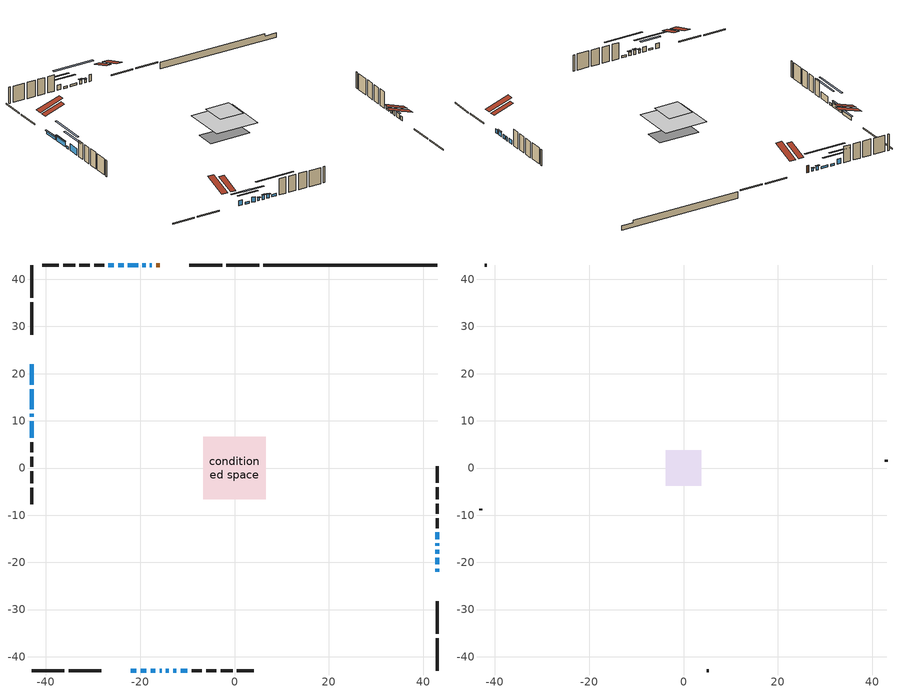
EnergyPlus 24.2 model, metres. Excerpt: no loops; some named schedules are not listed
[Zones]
conditioned space
 floor outside (Floor1 construction): -1.46,-1.46 -1.46,1.46 1.46,1.46 1.46,-1.46 z0.84
 floor adiabatic (AdiabaticFloorConstruction): -6.58,-6.58 -6.58,6.58 6.58,6.58 6.58,-6.58 z3.28
 floor foundation (Slab1 construction): -6.21,-3.01 -6.21,3.01 6.21,3.01 6.21,-3.01 z-1.23
 wall outside (RimJoist1 construction): 5.2,43.01 -1.71,43.01 / -43.01,-43.01 -36.1,-43.01 / -43.01,43.01 -43.01,36.1 / 43.01,-43.01 43.01,-36.1 z0.84:1.14
 wall outside (RimJoist2 construction): -2.64,43.01 -9.56,43.01 / -35.17,-43.01 -28.25,-43.01 / -43.01,35.17 -43.01,28.25 / 43.01,-35.17 43.01,-28.25 z0.84:1.14
 wall outside (AdiabaticWallConstruction 1): -15.88,43.01 -16.59,43.01 z0.84:2.87
 wall outside (AdiabaticWallConstruction): 43.01,-21.93 43.01,-21.31 / 43.01,-18.13 43.01,-17.36 / 43.01,-16.44 43.01,-15.98 / 43.01,-15.05 43.01,-13.65 z0.84:2.06; -21.93,-43.01 -20.81,-43.01 / -25.6,43.01 -26.72,43.01 z0.84:2.36; -19.88,-43.01 -18.71,-43.01 / -23.5,43.01 -24.67,43.01 z0.84:1.43; -17.79,-43.01 -16.8,-43.01 / -43.01,16.73 -43.01,12.47 z0.84:2.34; -17.52,43.01 -17.93,43.01 / -15.87,-43.01 -15.46,-43.01 z0.84:1.76; -43.01,21.93 -43.01,17.66 z0.84:1.75; 43.01,-20.38 43.01,-19.05 z0.84:2.26; -18.85,43.01 -19.52,43.01 / -13,-43.01 -12.33,-43.01 z0.84:1.98; -14.53,-43.01 -13.92,-43.01 z0.84:2.16; -20.44,43.01 -22.58,43.01 / -43.01,11.54 -43.01,10.83 / -11.41,-43.01 -9.98,-43.01 z0.84:1.5; -43.01,9.9 -43.01,6.37 z0.84:2.87
 wall outside (Wall1 construction): -27.65,43.01 -29.74,43.01 / -9.05,-43.01 -6.96,-43.01 / -43.01,5.44 -43.01,3.35 / 43.01,-12.73 43.01,-10.63 z0.84:5.72
 wall outside (Wall2 construction): -30.67,43.01 -32.85,43.01 / -6.03,-43.01 -3.86,-43.01 / -43.01,2.42 -43.01,0.24 / 43.01,-9.7 43.01,-7.53 z0.84:5.72
 wall outside (Wall3 construction): -33.77,43.01 -36.3,43.01 / -2.93,-43.01 -0.4,-43.01 / -43.01,-0.69 -43.01,-3.21 / 43.01,-6.6 43.01,-4.08 z0.84:5.72
 wall outside (Wall4 construction): -37.23,43.01 -40.75,43.01 / 0.52,-43.01 4.05,-43.01 / -43.01,-4.14 -43.01,-7.66 / 43.01,-3.15 43.01,0.37 z0.84:5.72
 wall foundation (FoundationWall1 construction): 6.13,43.01,-1.23 6.13,43.01,0.84 39.32,43.01,0.84 39.32,43.01,0.08 43.01,43.01,0.08 43.01,43.01,-1.23
 window (WindowConstruction 15): 43.01,-21.93 43.01,-21.31 z0.84:2.06
 window (WindowConstruction 4): -21.93,-43.01 -20.81,-43.01 z0.84:2.36
 window (WindowConstruction 5): -19.88,-43.01 -18.72,-43.01 z0.84:1.43
 window (WindowConstruction 6): -17.79,-43.01 -16.8,-43.01 z0.84:2.34
 window (WindowConstruction 7): -17.52,43.01 -17.92,43.01 z0.84:1.75
 window (WindowConstruction 8): -43.01,21.93 -43.01,17.66 z0.84:1.75
 window (WindowConstruction 9): -43.01,16.73 -43.01,12.47 z0.84:2.34
 window (WindowConstruction 10): -15.87,-43.01 -15.46,-43.01 z0.84:1.75
 window (WindowConstruction 11): 43.01,-20.38 43.01,-19.06 z0.84:2.26
 window (WindowConstruction 12): -18.85,43.01 -19.51,43.01 z0.84:1.98
 window (WindowConstruction 13): -14.53,-43.01 -13.92,-43.01 z0.84:2.16
 window (WindowConstruction 14): -12.99,-43.01 -12.33,-43.01 z0.84:1.98
 window (WindowConstruction 18): -20.44,43.01 -22.58,43.01 z0.84:1.5
 window (WindowConstruction 19): -43.01,11.54 -43.01,10.83 z0.84:1.5
 window (WindowConstruction 20): -11.4,-43.01 -9.98,-43.01 z0.84:1.5
 window (WindowConstruction 16): 43.01,-18.13 43.01,-17.36 z0.84:2.06
 window (WindowConstruction 17): 43.01,-16.44 43.01,-15.98 z0.84:2.06
 window (WindowConstruction): 43.01,-15.05 43.01,-13.66 z0.84:2.06
 window (WindowConstruction 1): -23.5,43.01 -24.67,43.01 z0.84:1.43
 window (WindowConstruction 2): -25.6,43.01 -26.72,43.01 z0.84:2.36
 window (WindowConstruction 3): -43.01,9.9 -43.01,6.37 z0.84:2.87
 door (Door): -15.88,43.01 -16.59,43.01 z0.84:2.87
 ceiling adiabatic (AdiabaticFloorConstruction): 6.58,-6.58 6.58,6.58 -6.58,6.58 -6.58,-6.58 z3.28
 roof outside (Roof2 construction): -14.95,43.01,5.72 -14.95,36.86,7.77 -13.33,36.86,7.77 -13.33,43.01,5.72; -22.86,-43.01,5.72 -22.86,-36.86,7.77 -24.48,-36.86,7.77 -24.48,-43.01,5.72; -43.01,22.86,5.72 -36.86,22.86,7.77 -36.86,24.48,7.77 -43.01,24.48,5.72; 43.01,-22.86,5.72 36.86,-22.86,7.77 36.86,-24.48,7.77 43.01,-24.48,5.72
attic - vented
 floor to conditioned space (Floor2 construction Reversed): -3.73,-3.73 -3.73,3.73 3.73,3.73 3.73,-3.73 z5.72
 wall outside (Wall5 construction): -41.68,43.01 -42.08,43.01 / 4.98,-43.01 5.38,-43.01 / -43.01,-8.59 -43.01,-8.99 / 43.01,1.3 43.01,1.71 z0.84:5.72
 roof outside (Roof1 construction): -12.4,43.01,5.72 -12.4,35.75,8.14 -10.49,35.75,8.14 -10.49,43.01,5.72; -25.41,-43.01,5.72 -25.41,-35.75,8.14 -27.32,-35.75,8.14 -27.32,-43.01,5.72; -43.01,25.41,5.72 -35.75,25.41,8.14 -35.75,27.32,8.14 -43.01,27.32,5.72; 43.01,-25.41,5.72 35.75,-25.41,8.14 35.75,-27.32,8.14 43.01,-27.32,5.72
shading: -18.17,-43.01 -24.57,-43.01 -24.57,-43.42 -18.17,-43.42 z5; -16.08,-43.01 -22.52,-43.01 -22.52,-43.42 -16.08,-43.42 z4.06; -14.16,-43.01 -20.43,-43.01 -20.43,-43.42 -14.16,-43.42 z4.98; -18.13,43.01 -17.32,43.01 -17.32,43.42 -18.13,43.42 z1.96; -43.01,17.46 -43.01,22.13 -43.42,22.13 -43.42,17.46 z1.96; -43.01,12.27 -43.01,16.94 -43.42,16.94 -43.42,12.27 z2.54; -15.26,-43.01 -16.07,-43.01 -16.07,-43.42 -15.26,-43.42 z1.96; 43.01,-18.85 43.01,-20.58 43.42,-20.58 43.42,-18.85 z2.46; -19.72,43.01 -18.65,43.01 -18.65,43.42 -19.72,43.42 z2.18; -13.72,-43.01 -14.73,-43.01 -14.73,-43.42 -13.72,-43.42 z2.36; -12.13,-43.01 -13.2,-43.01 -13.2,-43.42 -12.13,-43.42 z2.18; -27.89,43.01 -15.12,43.01 -15.12,43.42 -27.89,43.42 z6.82; -43.01,5.51 -43.01,16.86 -43.42,16.86 -43.42,5.51 z6.82; -4.66,-43.01 -16.72,-43.01 -16.72,-43.42 -4.66,-43.42 z6.82; -27.31,43.01 -20.87,43.01 -20.87,43.42 -27.31,43.42 z4.06; -29.36,43.01 -22.96,43.01 -22.96,43.42 -29.36,43.42 z5; -43.01,3.73 -43.01,12.54 -43.42,12.54 -43.42,3.73 z5.51
[Building]
Building 1: Terrain=Suburbs
[Site:Location]
Toronto City Centre_ON: Latitude {deg}=43.63; Longitude {deg}=-79.39; Time Zone {hr}=-5; Elevation {m}=77; Keep Site Location Information=Yes
[Site:GroundTemperature:Shallow]
5.01852, 3.26908, 3.12898, 3.95918, 7.29196, 10.6092, 13.4851, 15.3069, 15.4617, 13.9799, 11.1774, 7.9619
[Site:WaterMainsTemperature]
Calculation Method=Schedule; Temperature Schedule=mains temperature schedule
[Material] Roughness=Rough; Thermal Absorptance=0.9
Name | Thickness {m} | Conductivity {W/m-K} | Density {kg/m3} | Specific Heat {J/kg-K} | Solar Absorptance | Visible Absorptance
asphalt or fiberglass shingles | 0.00635 | 0.162714 | 1121.4 | 1465.45 | 0.4 | 0.4
ceiling loosefill ins | 0.0846667 | 0.0480833 | 16.02 | 1046.75 | 0.7 | 0.7
ceiling stud and cavity | 0.1397 | 0.126132 | 65.682 | 1177.47 | 0.7 | 0.7
concrete 4.0 in. | 0.1016 | 1.803125 | 2242.8 | 837.4 | 0.7 | 0.7
concrete 8.0 in. | 0.2032 | 1.803125 | 2242.8 | 837.4 | 0.7 | 0.7
door material | 0.04445 | 0.053851 | 512.64 | 1214.23 | 0.7 | 0.7
floor covering | 0.0127 | 0.0433444 | 54.468 | 1339.84 | 0.6 | 0.6
floor rigid ins; roof rigid ins | 0.103632 | 0.029427 | 32.04 | 1214.23 | 0.7 | 0.7
floor rigid ins 1; wall rigid ins 1 | 0.512978 | 0.029427 | 32.04 | 1214.23 | 0.7 | 0.7
floor stud and cavity | 0.1397 | 0.133073 | 92.3553 | 1139.71 | 0.7 | 0.7
floor stud and cavity 1 | 0.1397 | 1.75129 | 37.0049 | 1207.88 | 0.7 | 0.7
furniture material conditioned space 1 | 0.1524 | 0.115458 | 640.8 | 1214.23 | 0.6 | 0.6
gypsum board | 0.0127 | 0.160291 | 801 | 837.4 | 0.6 | 0.6
osb sheathing 0.5 in. | 0.0127 | 0.115458 | 512.64 | 1214.23 | 0.7 | 0.7
osb sheathing 0.75 in. | 0.01905 | 0.115458 | 512.64 | 1214.23 | 0.7 | 0.7
osb sheathing 2.0 in. | 0.0508 | 0.115458 | 512.64 | 1214.23 | 0.7 | 0.7
rim joist rigid ins; wall rigid ins | 0.051816 | 0.029427 | 32.04 | 1214.23 | 0.7 | 0.7
rim joist stud and cavity | 0.0508 | 0.177588 | 50.32683 | 1063.81 | 0.6 | 0.6
rim joist stud and cavity 1 | 0.0508 | 0.0348186 | 125.044 | 1163.47 | 0.6 | 0.6
roof stud and cavity | 0.2032 | 0.0732799 | 78.34581 | 1123.46 | 0.7 | 0.7
wall stud and cavity | 0.1397 | 0.131574 | 139.0536 | 1170.24 | 0.7 | 0.7
wall stud and cavity 1 | 0.1397 | 0.084134 | 139.0536 | 1170.24 | 0.7 | 0.7
wall stud and cavity 2 | 0.1397 | 0.0784751 | 139.0536 | 1170.24 | 0.7 | 0.7
wall stud and cavity 3 | 0.1397 | 0.0839559 | 139.0536 | 1170.24 | 0.7 | 0.7
wall stud and cavity 4 | 0.0889 | 6.1454 | 50.32683 | 1063.81 | 0.6 | 0.6
wall stud and cavity 5 | 0.0889 | 0.380278 | 52.3479 | 1209.89 | 0.7 | 0.7
wall stud and cavity 6 | 0.0889 | 0.391764 | 83.0341 | 1211.67 | 0.7 | 0.7
wood siding | 0.0254 | 0.102417 | 544.68 | 1172.36 | 0.4 | 0.4
wood siding 1 | 0.00254 | 0.102417 | 544.68 | 1172.36 | 0.4 | 0.4
wood siding 2; wood siding 3; wood siding 4 | 0.0254 | 0.102417 | 544.68 | 1172.36 | 0.7 | 0.7
[WindowMaterial:SimpleGlazingSystem]
Name | U-Factor {W/m2-K} | Solar Heat Gain Coefficient
WindowMaterial | 2.02648 | 0.54
WindowMaterial 1 | 2.69251 | 0.44
WindowMaterial 10 | 2.046919 | 0.5
WindowMaterial 11 | 1.97254 | 0.57
WindowMaterial 12 | 2.01626 | 0.53
WindowMaterial 13 | 2.691372 | 0.43
WindowMaterial 2 | 1.96516 | 0.6
WindowMaterial 3 | 1.99411 | 0.56
WindowMaterial 4 | 2.217259 | 0.41
WindowMaterial 5 | 2.01455 | 0.55
WindowMaterial 6 | 1.92257 | 0.61
WindowMaterial 7 | 2.10767 | 0.49
WindowMaterial 8 | 2.13663 | 0.47
WindowMaterial 9 | 2.13095 | 0.47
[Construction]
AdiabaticFloorConstruction: floor stud and cavity 1, floor rigid ins 1, osb sheathing 0.75 in., floor covering
AdiabaticWallConstruction: wood siding 3, wall rigid ins 1, wall stud and cavity 5, gypsum board
AdiabaticWallConstruction 1: wood siding 4, wall rigid ins 1, wall stud and cavity 5, gypsum board
Door: door material
Floor1 construction: floor stud and cavity, floor rigid ins, osb sheathing 0.75 in., floor covering
Floor2 construction Reversed: gypsum board, ceiling stud and cavity, ceiling loosefill ins
FoundationWall1 construction: concrete 8.0 in.
furniture construction conditioned space 1: furniture material conditioned space 1
PartitionWallConstruction: gypsum board, wall stud and cavity 6, gypsum board
RimJoist1 construction: wood siding 2, rim joist stud and cavity
RimJoist2 construction: wood siding 2, rim joist rigid ins, osb sheathing 2.0 in., rim joist stud and cavity 1
Roof1 construction: asphalt or fiberglass shingles
Roof2 construction: asphalt or fiberglass shingles, roof rigid ins, osb sheathing 0.75 in., roof stud and cavity, gypsum board
Slab1 construction: concrete 4.0 in.
Wall1 construction: wood siding, wall rigid ins, osb sheathing 0.5 in., wall stud and cavity, gypsum board
Wall2 construction: wood siding, osb sheathing 0.5 in., wall stud and cavity 1, gypsum board
Wall3 construction: wood siding, osb sheathing 0.5 in., wall stud and cavity 2, gypsum board
Wall4 construction: wood siding, osb sheathing 0.5 in., wall stud and cavity 3, gypsum board
Wall5 construction: wood siding 1, wall stud and cavity 4
WindowConstruction; WindowConstruction 2; WindowConstruction 4: WindowMaterial
WindowConstruction 1; WindowConstruction 5: WindowMaterial 1
WindowConstruction 10; WindowConstruction 7: WindowMaterial 4
WindowConstruction 11: WindowMaterial 7
WindowConstruction 12; WindowConstruction 14: WindowMaterial 8
WindowConstruction 13: WindowMaterial 9
WindowConstruction 15: WindowMaterial 10
WindowConstruction 16: WindowMaterial 11
WindowConstruction 17: WindowMaterial 12
WindowConstruction 18; WindowConstruction 19; WindowConstruction 20: WindowMaterial 13
WindowConstruction 3: WindowMaterial 2
WindowConstruction 6: WindowMaterial 3
WindowConstruction 8: WindowMaterial 5
WindowConstruction 9: WindowMaterial 6
[Zone] Multiplier=1; Part of Total Floor Area=Yes
Name | Volume {m3}
attic - vented | 21.8269
conditioned space | 525.5
[Space]
Name | Zone | Volume {m3}
attic - vented 1 | attic - vented | 21.8269
conditioned space 1 | conditioned space | 525.5
[ZoneInfiltration:EffectiveLeakageArea]
infil attic - vented 1: Zone or Space=attic - vented 1; Schedule=Always On Discrete; Effective Air Leakage Area {cm2}=2339.37; Stack Coefficient=0.000507409; Wind Coefficient=1.52195e-05
[ZoneMixing]
whole house fan mix: Zone or Space=attic - vented; Schedule=Always On Continuous; Design Flow Rate Calculation Method=Flow/Zone; Design Flow Rate {m3/s}=0; Source Zone or Space=conditioned space
[SurfaceProperty:ExposedFoundationPerimeter]
Slab1: Exposed Perimeter Calculation Method=TotalExposedPerimeter; Total Exposed Perimeter {m}=36.882
[InternalMass] Zone or ZoneList=conditioned space; Space or SpaceList=conditioned space 1
Name | Construction | Surface Area {m2}
furniture mass conditioned space 1 | furniture construction conditioned space 1 | 102.576
partition wall mass | PartitionWallConstruction | 256.44
[Lights]
interior lighting: Zone or ZoneList or Space or SpaceList=conditioned space 1; Schedule=interior lighting schedule; Design Level Calculation Method=LightingLevel; Lighting Level {W}=343.2; Return Air Fraction=0; Fraction Radiant=0.6; Fraction Visible=0.2; Fraction Replaceable=1
[People]
occupants: Zone or ZoneList or Space or SpaceList=conditioned space 1; Number of People Schedule=occupants schedule; Number of People Calculation Method=People; Number of People=3; Fraction Radiant=0.314171; Sensible Heat Fraction=0.56303; Activity Level Schedule=occupants activity schedule; Carbon Dioxide Generation Rate {m3/s-W}=0; Enable ASHRAE 55 Comfort Warnings=No; Mean Radiant Temperature Calculation Type=EnclosureAveraged
[ElectricEquipment] Zone or ZoneList or Space or SpaceList=conditioned space 1; Design Level Calculation Method=EquipmentLevel
Name | Schedule | Design Level {W} | Fraction Latent | Fraction Radiant | Fraction Lost
clothes dryer | clothes dryer schedule | 140.772 | 0.015 | 0.081 | 0.85
clothes washer | clothes washer schedule | 32.1985 | 0.03 | 0.162 | 0.7
cooking range | cooking range schedule | 215.147 | 0.08 | 0.432 | 0.2
dishwasher | dishwasher schedule | 66.8632 | 0.3 | 0.18 | 0.4
fridge | fridge schedule | 72.9452 | 0 | 0.6 | 0
mech vent bath fan 0 | mech vent bath fan 0 schedule | 50.2 | 0 | 0 | 1
mech vent house fan | mech vent house fan schedule | 0 | 0 | 0 | 1
mech vent house fan cfis | mech vent house fan cfis schedule | 0 | 0 | 0 | 0
mech vent range fan 0 | mech vent range fan 0 schedule | 57 | 0 | 0 | 1
misc plug loads | misc plug loads schedule | 494.7 | 0.045 | 0.513 | 0.1
whole house fan | Always On Discrete | 0 | 0 | 0 | 1
[OtherEquipment] Zone or ZoneList or Space or SpaceList=conditioned space 1; Design Level Calculation Method=EquipmentLevel
Name | Fuel Type | Schedule | Design Level {W} | Fraction Latent | Fraction Radiant | Fraction Lost
clothes dryer 1 | Electricity | clothes dryer schedule | 0 | 0.015 | 0.081 | 0.85
cooking range 1 | Electricity | cooking range schedule | 0 | 0.08 | 0.432 | 0.2
general water use latent | None | general water use schedule | 62.594 | 1 | 0 | 0
general water use sensible | None | general water use schedule | -61.6891 | 0 | 0.6 | 0
mech vent house fan latent load | None | Always On Discrete | 0 | 1 | 0 | 0
mech vent house fan sensible load | None | Always On Discrete | 0 | 0 | 0 | 0
water heater energy adjustment1 | NaturalGas | Always On Discrete | 0.01 | 0 | 0 | 1
[ZoneInfiltration:DesignFlowRate] Zone or ZoneList or Space or SpaceList=conditioned space 1; Schedule=Always On Discrete; Design Flow Rate Calculation Method=Flow/Zone; Design Flow Rate {m3/s}=0
infil flow; natural vent flow; whole house fan flow
[Foundation:Kiva]
Foundation Kiva 1: Initial Indoor Air Temperature {C}=18; Wall Height Above Grade {m}=0.839998; Wall Depth Below Slab {m}=0.2032
[Foundation:Kiva:Settings]
Soil Conductivity {W/m-K}=0.849921; Soil Density {kg/m3}=1842.3; Soil Specific Heat {J/kg-K}=418.7; Ground Solar Absorptivity=0.9; Ground Thermal Absorptivity=0.9; Ground Surface Roughness {m}=0.03; Far-Field Width {m}=40; Deep-Ground Boundary Condition=ZeroFlux; Deep-Ground Depth {m}=40; Minimum Cell Dimension {m}=0.2; Maximum Cell Growth Coefficient=3; Simulation Timestep=Timestep
[Exterior:Lights]
exterior lighting: Schedule=exterior lighting schedule; Design Level {W}=75.6
[Schedule:Constant]
Name | Hourly Value
Always On Continuous; mech vent house fan schedule; mech vent house fan cfis schedule; Always On Discrete | 1
occupants activity schedule | 117.228
fridge schedule | 0
[Schedule:Week:Daily]
interior lighting schedule Week Rule - Jan1-Jan27: interior lighting schedule day, interior lighting schedule day, interior lighting schedule day, interior lighting schedule day, interior lighting schedule day, interior lighting schedule day, interior lighting schedule day, interior lighting schedule default day, interior lighting schedule default day, interior lighting schedule default day, interior lighting schedule default day, interior lighting schedule default day
interior lighting schedule Week Rule - Jan28-Feb3: interior lighting schedule day, interior lighting schedule day, interior lighting schedule day, interior lighting schedule day, interior lighting schedule day 1, interior lighting schedule day 1, interior lighting schedule day 1, interior lighting schedule default day, interior lighting schedule default day, interior lighting schedule default day, interior lighting schedule default day, interior lighting schedule default day
interior lighting schedule Week Rule - Feb4-Feb24: interior lighting schedule day 1, interior lighting schedule day 1, interior lighting schedule day 1, interior lighting schedule day 1, interior lighting schedule day 1, interior lighting schedule day 1, interior lighting schedule day 1, interior lighting schedule default day, interior lighting schedule default day, interior lighting schedule default day, interior lighting schedule default day, interior lighting schedule default day
interior lighting schedule Week Rule - Feb25-Mar3: interior lighting schedule day 1, interior lighting schedule day 1, interior lighting schedule day 1, interior lighting schedule day 1, interior lighting schedule day 2, interior lighting schedule day 2, interior lighting schedule day 2, interior lighting schedule default day, interior lighting schedule default day, interior lighting schedule default day, interior lighting schedule default day, interior lighting schedule default day
interior lighting schedule Week Rule - Mar4-Mar31: interior lighting schedule day 2, interior lighting schedule day 2, interior lighting schedule day 2, interior lighting schedule day 2, interior lighting schedule day 2, interior lighting schedule day 2, interior lighting schedule day 2, interior lighting schedule default day, interior lighting schedule default day, interior lighting schedule default day, interior lighting schedule default day, interior lighting schedule default day
interior lighting schedule Week Rule - Apr1-Apr28: interior lighting schedule day 3, interior lighting schedule day 3, interior lighting schedule day 3, interior lighting schedule day 3, interior lighting schedule day 3, interior lighting schedule day 3, interior lighting schedule day 3, interior lighting schedule default day, interior lighting schedule default day, interior lighting schedule default day, interior lighting schedule default day, interior lighting schedule default day
interior lighting schedule Week Rule - Apr29-May5: interior lighting schedule day 3, interior lighting schedule day 3, interior lighting schedule day 4, interior lighting schedule day 4, interior lighting schedule day 4, interior lighting schedule day 4, interior lighting schedule day 4, interior lighting schedule default day, interior lighting schedule default day, interior lighting schedule default day, interior lighting schedule default day, interior lighting schedule default day
interior lighting schedule Week Rule - May6-May26: interior lighting schedule day 4, interior lighting schedule day 4, interior lighting schedule day 4, interior lighting schedule day 4, interior lighting schedule day 4, interior lighting schedule day 4, interior lighting schedule day 4, interior lighting schedule default day, interior lighting schedule default day, interior lighting schedule default day, interior lighting schedule default day, interior lighting schedule default day
interior lighting schedule Week Rule - May27-Jun2: interior lighting schedule day 4, interior lighting schedule day 4, interior lighting schedule day 4, interior lighting schedule day 4, interior lighting schedule day 4, interior lighting schedule day 5, interior lighting schedule day 5, interior lighting schedule default day, interior lighting schedule default day, interior lighting schedule default day, interior lighting schedule default day, interior lighting schedule default day
interior lighting schedule Week Rule - Jun3-Jun30: interior lighting schedule day 5, interior lighting schedule day 5, interior lighting schedule day 5, interior lighting schedule day 5, interior lighting schedule day 5, interior lighting schedule day 5, interior lighting schedule day 5, interior lighting schedule default day, interior lighting schedule default day, interior lighting schedule default day, interior lighting schedule default day, interior lighting schedule default day
interior lighting schedule Week Rule - Jul1-Jul28: interior lighting schedule day 6, interior lighting schedule day 6, interior lighting schedule day 6, interior lighting schedule day 6, interior lighting schedule day 6, interior lighting schedule day 6, interior lighting schedule day 6, interior lighting schedule default day, interior lighting schedule default day, interior lighting schedule default day, interior lighting schedule default day, interior lighting schedule default day
interior lighting schedule Week Rule - Jul29-Aug4: interior lighting schedule day 6, interior lighting schedule day 6, interior lighting schedule day 6, interior lighting schedule day 7, interior lighting schedule day 7, interior lighting schedule day 7, interior lighting schedule day 7, interior lighting schedule default day, interior lighting schedule default day, interior lighting schedule default day, interior lighting schedule default day, interior lighting schedule default day
interior lighting schedule Week Rule - Aug5-Aug25: interior lighting schedule day 7, interior lighting schedule day 7, interior lighting schedule day 7, interior lighting schedule day 7, interior lighting schedule day 7, interior lighting schedule day 7, interior lighting schedule day 7, interior lighting schedule default day, interior lighting schedule default day, interior lighting schedule default day, interior lighting schedule default day, interior lighting schedule default day
interior lighting schedule Week Rule - Aug26-Sep1: interior lighting schedule day 7, interior lighting schedule day 7, interior lighting schedule day 7, interior lighting schedule day 7, interior lighting schedule day 7, interior lighting schedule day 7, interior lighting schedule day 8, interior lighting schedule default day, interior lighting schedule default day, interior lighting schedule default day, interior lighting schedule default day, interior lighting schedule default day
interior lighting schedule Week Rule - Sep2-Sep29: interior lighting schedule day 8, interior lighting schedule day 8, interior lighting schedule day 8, interior lighting schedule day 8, interior lighting schedule day 8, interior lighting schedule day 8, interior lighting schedule day 8, interior lighting schedule default day, interior lighting schedule default day, interior lighting schedule default day, interior lighting schedule default day, interior lighting schedule default day
interior lighting schedule Week Rule - Sep30-Oct6: interior lighting schedule day 8, interior lighting schedule day 9, interior lighting schedule day 9, interior lighting schedule day 9, interior lighting schedule day 9, interior lighting schedule day 9, interior lighting schedule day 9, interior lighting schedule default day, interior lighting schedule default day, interior lighting schedule default day, interior lighting schedule default day, interior lighting schedule default day
interior lighting schedule Week Rule - Oct7-Oct27: interior lighting schedule day 9, interior lighting schedule day 9, interior lighting schedule day 9, interior lighting schedule day 9, interior lighting schedule day 9, interior lighting schedule day 9, interior lighting schedule day 9, interior lighting schedule default day, interior lighting schedule default day, interior lighting schedule default day, interior lighting schedule default day, interior lighting schedule default day
interior lighting schedule Week Rule - Oct28-Nov3: interior lighting schedule day 9, interior lighting schedule day 9, interior lighting schedule day 9, interior lighting schedule day 9, interior lighting schedule day 10, interior lighting schedule day 10, interior lighting schedule day 10, interior lighting schedule default day, interior lighting schedule default day, interior lighting schedule default day, interior lighting schedule default day, interior lighting schedule default day
interior lighting schedule Week Rule - Nov4-Nov24: interior lighting schedule day 10, interior lighting schedule day 10, interior lighting schedule day 10, interior lighting schedule day 10, interior lighting schedule day 10, interior lighting schedule day 10, interior lighting schedule day 10, interior lighting schedule default day, interior lighting schedule default day, interior lighting schedule default day, interior lighting schedule default day, interior lighting schedule default day
interior lighting schedule Week Rule - Nov25-Dec1: interior lighting schedule day 10, interior lighting schedule day 10, interior lighting schedule day 10, interior lighting schedule day 10, interior lighting schedule day 10, interior lighting schedule day 10, interior lighting schedule day 11, interior lighting schedule default day, interior lighting schedule default day, interior lighting schedule default day, interior lighting schedule default day, interior lighting schedule default day
interior lighting schedule Week Rule - Dec2-Dec31: interior lighting schedule day 11, interior lighting schedule day 11, interior lighting schedule day 11, interior lighting schedule day 11, interior lighting schedule day 11, interior lighting schedule day 11, interior lighting schedule day 11, interior lighting schedule default day, interior lighting schedule default day, interior lighting schedule default day, interior lighting schedule default day, interior lighting schedule default day
occupants schedule Week Rule - Jan1-Dec31: occupants schedule day, occupants schedule day, occupants schedule day, occupants schedule day, occupants schedule day, occupants schedule day, occupants schedule day, occupants schedule default day, occupants schedule default day, occupants schedule default day, occupants schedule default day, occupants schedule default day
clothes dryer schedule Week Rule - Jan1-Dec31: clothes dryer schedule day, clothes dryer schedule day, clothes dryer schedule day, clothes dryer schedule day, clothes dryer schedule day, clothes dryer schedule day, clothes dryer schedule day, clothes dryer schedule default day, clothes dryer schedule default day, clothes dryer schedule default day, clothes dryer schedule default day, clothes dryer schedule default day
clothes washer schedule Week Rule - Jan1-Dec31: clothes washer schedule day, clothes washer schedule day, clothes washer schedule day, clothes washer schedule day, clothes washer schedule day, clothes washer schedule day, clothes washer schedule day, clothes washer schedule default day, clothes washer schedule default day, clothes washer schedule default day, clothes washer schedule default day, clothes washer schedule default day
cooking range schedule Week Rule - Jan1-Dec31: cooking range schedule day, cooking range schedule day, cooking range schedule day, cooking range schedule day, cooking range schedule day, cooking range schedule day, cooking range schedule day, cooking range schedule default day, cooking range schedule default day, cooking range schedule default day, cooking range schedule default day, cooking range schedule default day
dishwasher schedule Week Rule - Jan1-Dec31: dishwasher schedule day, dishwasher schedule day, dishwasher schedule day, dishwasher schedule day, dishwasher schedule day, dishwasher schedule day, dishwasher schedule day, dishwasher schedule default day, dishwasher schedule default day, dishwasher schedule default day, dishwasher schedule default day, dishwasher schedule default day
mech vent bath fan 0 schedule Week Rule - Jan1-Dec31: mech vent bath fan 0 schedule day, mech vent bath fan 0 schedule day, mech vent bath fan 0 schedule day, mech vent bath fan 0 schedule day, mech vent bath fan 0 schedule day, mech vent bath fan 0 schedule day, mech vent bath fan 0 schedule day, mech vent bath fan 0 schedule default day, mech vent bath fan 0 schedule default day, mech vent bath fan 0 schedule default day, mech vent bath fan 0 schedule default day, mech vent bath fan 0 schedule default day
mech vent range fan 0 schedule Week Rule - Jan1-Dec31: mech vent range fan 0 schedule day, mech vent range fan 0 schedule day, mech vent range fan 0 schedule day, mech vent range fan 0 schedule day, mech vent range fan 0 schedule day, mech vent range fan 0 schedule day, mech vent range fan 0 schedule day, mech vent range fan 0 schedule default day, mech vent range fan 0 schedule default day, mech vent range fan 0 schedule default day, mech vent range fan 0 schedule default day, mech vent range fan 0 schedule default day
misc plug loads schedule Week Rule - Jan1-Dec31: misc plug loads schedule day, misc plug loads schedule day, misc plug loads schedule day, misc plug loads schedule day, misc plug loads schedule day, misc plug loads schedule day, misc plug loads schedule day, misc plug loads schedule default day, misc plug loads schedule default day, misc plug loads schedule default day, misc plug loads schedule default day, misc plug loads schedule default day
general water use schedule Week Rule - Jan1-Dec31: general water use schedule day, general water use schedule day, general water use schedule day, general water use schedule day, general water use schedule day, general water use schedule day, general water use schedule day, general water use schedule default day, general water use schedule default day, general water use schedule default day, general water use schedule default day, general water use schedule default day
exterior lighting schedule Week Rule - Jan1-Jan27: exterior lighting schedule day, exterior lighting schedule day, exterior lighting schedule day, exterior lighting schedule day, exterior lighting schedule day, exterior lighting schedule day, exterior lighting schedule day, exterior lighting schedule default day, exterior lighting schedule default day, exterior lighting schedule default day, exterior lighting schedule default day, exterior lighting schedule default day
exterior lighting schedule Week Rule - Jan28-Feb3: exterior lighting schedule day, exterior lighting schedule day, exterior lighting schedule day, exterior lighting schedule day, exterior lighting schedule day 1, exterior lighting schedule day 1, exterior lighting schedule day 1, exterior lighting schedule default day, exterior lighting schedule default day, exterior lighting schedule default day, exterior lighting schedule default day, exterior lighting schedule default day
exterior lighting schedule Week Rule - Feb4-Feb24: exterior lighting schedule day 1, exterior lighting schedule day 1, exterior lighting schedule day 1, exterior lighting schedule day 1, exterior lighting schedule day 1, exterior lighting schedule day 1, exterior lighting schedule day 1, exterior lighting schedule default day, exterior lighting schedule default day, exterior lighting schedule default day, exterior lighting schedule default day, exterior lighting schedule default day
exterior lighting schedule Week Rule - Feb25-Mar3: exterior lighting schedule day 1, exterior lighting schedule day 1, exterior lighting schedule day 1, exterior lighting schedule day 1, exterior lighting schedule day 2, exterior lighting schedule day 2, exterior lighting schedule day 2, exterior lighting schedule default day, exterior lighting schedule default day, exterior lighting schedule default day, exterior lighting schedule default day, exterior lighting schedule default day
exterior lighting schedule Week Rule - Mar4-Mar31: exterior lighting schedule day 2, exterior lighting schedule day 2, exterior lighting schedule day 2, exterior lighting schedule day 2, exterior lighting schedule day 2, exterior lighting schedule day 2, exterior lighting schedule day 2, exterior lighting schedule default day, exterior lighting schedule default day, exterior lighting schedule default day, exterior lighting schedule default day, exterior lighting schedule default day
exterior lighting schedule Week Rule - Apr1-Apr28: exterior lighting schedule day 3, exterior lighting schedule day 3, exterior lighting schedule day 3, exterior lighting schedule day 3, exterior lighting schedule day 3, exterior lighting schedule day 3, exterior lighting schedule day 3, exterior lighting schedule default day, exterior lighting schedule default day, exterior lighting schedule default day, exterior lighting schedule default day, exterior lighting schedule default day
[Schedule:Year]
interior lighting schedule: interior lighting schedule Week Rule - Jan1-Jan27, 1, 1, 1, 27, interior lighting schedule Week Rule - Jan28-Feb3, 1, 28, 2, 3, interior lighting schedule Week Rule - Feb4-Feb24, 2, 4, 2, 24, interior lighting schedule Week Rule - Feb25-Mar3, 2, 25, 3, 3, interior lighting schedule Week Rule - Mar4-Mar31, 3, 4, 3, 31, interior lighting schedule Week Rule - Apr1-Apr28, 4, 1, 4, 28, interior lighting schedule Week Rule - Apr29-May5, 4, 29, 5, 5, interior lighting schedule Week Rule - May6-May26, 5, 6, 5, 26, interior lighting schedule Week Rule - May27-Jun2, 5, 27, 6, 2, interior lighting schedule Week Rule - Jun3-Jun30, 6, 3, 6, 30, interior lighting schedule Week Rule - Jul1-Jul28, 7, 1, 7, 28, interior lighting schedule Week Rule - Jul29-Aug4, 7, 29, 8, 4, interior lighting schedule Week Rule - Aug5-Aug25, 8, 5, 8, 25, interior lighting schedule Week Rule - Aug26-Sep1, 8, 26, 9, 1, interior lighting schedule Week Rule - Sep2-Sep29, 9, 2, 9, 29, interior lighting schedule Week Rule - Sep30-Oct6, 9, 30, 10, 6, interior lighting schedule Week Rule - Oct7-Oct27, 10, 7, 10, 27, interior lighting schedule Week Rule - Oct28-Nov3, 10, 28, 11, 3, interior lighting schedule Week Rule - Nov4-Nov24, 11, 4, 11, 24, interior lighting schedule Week Rule - Nov25-Dec1, 11, 25, 12, 1, interior lighting schedule Week Rule - Dec2-Dec31, 12, 2, 12, 31
occupants schedule: occupants schedule Week Rule - Jan1-Dec31, 1, 1, 12, 31
clothes dryer schedule: clothes dryer schedule Week Rule - Jan1-Dec31, 1, 1, 12, 31
clothes washer schedule: clothes washer schedule Week Rule - Jan1-Dec31, 1, 1, 12, 31
cooking range schedule: cooking range schedule Week Rule - Jan1-Dec31, 1, 1, 12, 31
dishwasher schedule: dishwasher schedule Week Rule - Jan1-Dec31, 1, 1, 12, 31
mech vent bath fan 0 schedule: mech vent bath fan 0 schedule Week Rule - Jan1-Dec31, 1, 1, 12, 31
mech vent range fan 0 schedule: mech vent range fan 0 schedule Week Rule - Jan1-Dec31, 1, 1, 12, 31
misc plug loads schedule: misc plug loads schedule Week Rule - Jan1-Dec31, 1, 1, 12, 31
general water use schedule: general water use schedule Week Rule - Jan1-Dec31, 1, 1, 12, 31
exterior lighting schedule: exterior lighting schedule Week Rule - Jan1-Jan27, 1, 1, 1, 27, exterior lighting schedule Week Rule - Jan28-Feb3, 1, 28, 2, 3, exterior lighting schedule Week Rule - Feb4-Feb24, 2, 4, 2, 24, exterior lighting schedule Week Rule - Feb25-Mar3, 2, 25, 3, 3, exterior lighting schedule Week Rule - Mar4-Mar31, 3, 4, 3, 31, exterior lighting schedule Week Rule - Apr1-Apr28, 4, 1, 4, 28, exterior lighting schedule Week Rule - Apr29-May5, 4, 29, 5, 5, exterior lighting schedule Week Rule - May6-May26, 5, 6, 5, 26, exterior lighting schedule Week Rule - May27-Jun2, 5, 27, 6, 2, exterior lighting schedule Week Rule - Jun3-Jun30, 6, 3, 6, 30, exterior lighting schedule Week Rule - Jul1-Jul28, 7, 1, 7, 28, exterior lighting schedule Week Rule - Jul29-Aug4, 7, 29, 8, 4, exterior lighting schedule Week Rule - Aug5-Aug25, 8, 5, 8, 25, exterior lighting schedule Week Rule - Aug26-Sep1, 8, 26, 9, 1, exterior lighting schedule Week Rule - Sep2-Sep29, 9, 2, 9, 29, exterior lighting schedule Week Rule - Sep30-Oct6, 9, 30, 10, 6, exterior lighting schedule Week Rule - Oct7-Oct27, 10, 7, 10, 27, exterior lighting schedule Week Rule - Oct28-Nov3, 10, 28, 11, 3, exterior lighting schedule Week Rule - Nov4-Nov24, 11, 4, 11, 24, exterior lighting schedule Week Rule - Nov25-Dec1, 11, 25, 12, 1, exterior lighting schedule Week Rule - Dec2-Dec31, 12, 2, 12, 31
[Schedule:Compact]
mains temperature schedule: Through: 01/01, For: AllDays, Until: 24:00, 8.80333, Through: 01/02, For: AllDays, Until: 24:00, 8.74333, Through: 01/03, For: AllDays, Until: 24:00, 8.68389, Through: 01/04, For: AllDays, Until: 24:00, 8.62611, Through: 01/05, For: AllDays, Until: 24:00, 8.56944, Through: 01/06, For: AllDays, Until: 24:00, 8.51389, Through: 01/07, For: AllDays, Until: 24:00, 8.45944, Through: 01/08, For: AllDays, Until: 24:00, 8.40611, Through: 01/09, For: AllDays, Until: 24:00, 8.35389, Through: 01/10, For: AllDays, Until: 24:00, 8.30278, Through: 01/11, For: AllDays, Until: 24:00, 8.25333, Through: 01/12, For: AllDays, Until: 24:00, 8.205, Through: 01/13, For: AllDays, Until: 24:00, 8.15778, Through: 01/14, For: AllDays, Until: 24:00, 8.11222, Through: 01/15, For: AllDays, Until: 24:00, 8.06778, Through: 01/16, For: AllDays, Until: 24:00, 8.02444, Through: 01/17, For: AllDays, Until: 24:00, 7.98222, Through: 01/18, For: AllDays, Until: 24:00, 7.94167, Through: 01/19, For: AllDays, Until: 24:00, 7.90222, Through: 01/20, For: AllDays, Until: 24:00, 7.86444, Through: 01/21, For: AllDays, Until: 24:00, 7.82778, Through: 01/22, For: AllDays, Until: 24:00, 7.79278, Through: 01/23, For: AllDays, Until: 24:00, 7.75889, Through: 01/24, For: AllDays, Until: 24:00, 7.72667, Through: 01/25, For: AllDays, Until: 24:00, 7.69556, Through: 01/26, For: AllDays, Until: 24:00, 7.66611, Through: 01/27, For: AllDays, Until: 24:00, 7.63778, Through: 01/28, For: AllDays, Until: 24:00, 7.61111, Through: 01/29, For: AllDays, Until: 24:00, 7.58556, Through: 01/30, For: AllDays, Until: 24:00, 7.56167, Through: 01/31, For: AllDays, Until: 24:00, 7.53944, Through: 02/01, For: AllDays, Until: 24:00, 7.51833, Through: 02/02, For: AllDays, Until: 24:00, 7.49889, Through: 02/03, For: AllDays, Until: 24:00, 7.48111, Through: 02/04, For: AllDays, Until: 24:00, 7.46444, Through: 02/05, For: AllDays, Until: 24:00, 7.44944, Through: 02/06, For: AllDays, Until: 24:00, 7.43556, Through: 02/07, For: AllDays, Until: 24:00, 7.42333, Through: 02/08, For: AllDays, Until: 24:00, 7.41278, Through: 02/09, For: AllDays, Until: 24:00, 7.40389, Through: 02/10, For: AllDays, Until: 24:00, 7.39611, Through: 02/11, For: AllDays, Until: 24:00, 7.39, Through: 02/12, For: AllDays, Until: 24:00, 7.38556, Through: 02/13, For: AllDays, Until: 24:00, 7.38222, Through: 02/14, For: AllDays, Until: 24:00, 7.38056, Through: 02/15, For: AllDays, Until: 24:00, 7.38056, Through: 02/16, For: AllDays, Until: 24:00, 7.38222, Through: 02/17, For: AllDays, Until: 24:00, 7.385, Through: 02/18, For: AllDays, Until: 24:00, 7.38944, Through: 02/19, For: AllDays, Until: 24:00, 7.395, Through: 02/20, For: AllDays, Until: 24:00, 7.40278, Through: 02/21, For: AllDays, Until: 24:00, 7.41167, Through: 02/22, For: AllDays, Until: 24:00, 7.42222, Through: 02/23, For: AllDays, Until: 24:00, 7.43389, Through: 02/24, For: AllDays, Until: 24:00, 7.44722, Through: 02/25, For: AllDays, Until: 24:00, 7.46222, Through: 02/26, For: AllDays, Until: 24:00, 7.47833, Through: 02/27, For: AllDays, Until: 24:00, 7.49611, Through: 02/28, For: AllDays, Until: 24:00, 7.51556, Through: 03/01, For: AllDays, Until: 24:00, 7.53667, Through: 03/02, For: AllDays, Until: 24:00, 7.55889, Through: 03/03, For: AllDays, Until: 24:00, 7.58222, Through: 03/04, For: AllDays, Until: 24:00, 7.60722, Through: 03/05, For: AllDays, Until: 24:00, 7.63389, Through: 03/06, For: AllDays, Until: 24:00, 7.66222, Through: 03/07, For: AllDays, Until: 24:00, 7.69111, Through: 03/08, For: AllDays, Until: 24:00, 7.72222, Through: 03/09, For: AllDays, Until: 24:00, 7.75444, Through: 03/10, For: AllDays, Until: 24:00, 7.78778, Through: 03/11, For: AllDays, Until: 24:00, 7.82278, Through: 03/12, For: AllDays, Until: 24:00, 7.85944, Through: 03/13, For: AllDays, Until: 24:00, 7.89722, Through: 03/14, For: AllDays, Until: 24:00, 7.93611, Through: 03/15, For: AllDays, Until: 24:00, 7.97667, Through: 03/16, For: AllDays, Until: 24:00, 8.01833, Through: 03/17, For: AllDays, Until: 24:00, 8.06167, Through: 03/18, For: AllDays, Until: 24:00, 8.10611, Through: 03/19, For: AllDays, Until: 24:00, 8.15167, Through: 03/20, For: AllDays, Until: 24:00, 8.19833, Through: 03/21, For: AllDays, Until: 24:00, 8.24667, Through: 03/22, For: AllDays, Until: 24:00, 8.29611, Through: 03/23, For: AllDays, Until: 24:00, 8.34667, Through: 03/24, For: AllDays, Until: 24:00, 8.39889, Through: 03/25, For: AllDays, Until: 24:00, 8.45167, Through: 03/26, For: AllDays, Until: 24:00, 8.50611, Through: 03/27, For: AllDays, Until: 24:00, 8.56167, Through: 03/28, For: AllDays, Until: 24:00, 8.61833, Through: 03/29, For: AllDays, Until: 24:00, 8.67611, Through: 03/30, For: AllDays, Until: 24:00, 8.735, Through: 03/31, For: AllDays, Until: 24:00, 8.795, Through: 04/01, For: AllDays, Until: 24:00, 8.85611, Through: 04/02, For: AllDays, Until: 24:00, 8.91833, Through: 04/03, For: AllDays, Until: 24:00, 8.98167, Through: 04/04, For: AllDays, Until: 24:00, 9.04556, Through: 04/05, For: AllDays, Until: 24:00, 9.11111, Through: 04/06, For: AllDays, Until: 24:00, 9.17722, Through: 04/07, For: AllDays, Until: 24:00, 9.24444, Through: 04/08, For: AllDays, Until: 24:00, 9.31222, Through: 04/09, For: AllDays, Until: 24:00, 9.38167, Through: 04/10, For: AllDays, Until: 24:00, 9.45167, Through: 04/11, For: AllDays, Until: 24:00, 9.52222, Through: 04/12, For: AllDays, Until: 24:00, 9.59444, Through: 04/13, For: AllDays, Until: 24:00, 9.66667, Through: 04/14, For: AllDays, Until: 24:00, 9.74, Through: 04/15, For: AllDays, Until: 24:00, 9.81444, Through: 04/16, For: AllDays, Until: 24:00, 9.88944, Through: 04/17, For: AllDays, Until: 24:00, 9.96556, Through: 04/18, For: AllDays, Until: 24:00, 10.0417, Through: 04/19, For: AllDays, Until: 24:00, 10.1189, Through: 04/20, For: AllDays, Until: 24:00, 10.1972, Through: 04/21, For: AllDays, Until: 24:00, 10.2756, Through: 04/22, For: AllDays, Until: 24:00, 10.355, Through: 04/23, For: AllDays, Until: 24:00, 10.435, Through: 04/24, For: AllDays, Until: 24:00, 10.515, Through: 04/25, For: AllDays, Until: 24:00, 10.5961, Through: 04/26, For: AllDays, Until: 24:00, 10.6778, Through: 04/27, For: AllDays, Until: 24:00, 10.76, Through: 04/28, For: AllDays, Until: 24:00, 10.8428, Through: 04/29, For: AllDays, Until: 24:00, 10.9261, Through: 04/30, For: AllDays, Until: 24:00, 11.0094, Through: 05/01, For: AllDays, Until: 24:00, 11.0933, Through: 05/02, For: AllDays, Until: 24:00, 11.1778, Through: 05/03, For: AllDays, Until: 24:00, 11.2628, Through: 05/04, For: AllDays, Until: 24:00, 11.3478, Through: 05/05, For: AllDays, Until: 24:00, 11.4333, Through: 05/06, For: AllDays, Until: 24:00, 11.5189, Through: 05/07, For: AllDays, Until: 24:00, 11.605, Through: 05/08, For: AllDays, Until: 24:00, 11.6917, Through: 05/09, For: AllDays, Until: 24:00, 11.7778, Through: 05/10, For: AllDays, Until: 24:00, 11.865, Through: 05/11, For: AllDays, Until: 24:00, 11.9517, Through: 05/12, For: AllDays, Until: 24:00, 12.0389, Through: 05/13, For: AllDays, Until: 24:00, 12.1261, Through: 05/14, For: AllDays, Until: 24:00, 12.2133, Through: 05/15, For: AllDays, Until: 24:00, 12.3006, Through: 05/16, For: AllDays, Until: 24:00, 12.3883, Through: 05/17, For: AllDays, Until: 24:00, 12.4756, Through: 05/18, For: AllDays, Until: 24:00, 12.5628, Through: 05/19, For: AllDays, Until: 24:00, 12.6506, Through: 05/20, For: AllDays, Until: 24:00, 12.7378, Through: 05/21, For: AllDays, Until: 24:00, 12.825, Through: 05/22, For: AllDays, Until: 24:00, 12.9122, Through: 05/23, For: AllDays, Until: 24:00, 12.9994, Through: 05/24, For: AllDays, Until: 24:00, 13.0861, Through: 05/25, For: AllDays, Until: 24:00, 13.1728, Through: 05/26, For: AllDays, Until: 24:00, 13.2594, Through: 05/27, For: AllDays, Until: 24:00, 13.3456, Through: 05/28, For: AllDays, Until: 24:00, 13.4317, Through: 05/29, For: AllDays, Until: 24:00, 13.5172, Through: 05/30, For: AllDays, Until: 24:00, 13.6028, Through: 05/31, For: AllDays, Until: 24:00, 13.6878, Through: 06/01, For: AllDays, Until: 24:00, 13.7722, Through: 06/02, For: AllDays, Until: 24:00, 13.8567, Through: 06/03, For: AllDays, Until: 24:00, 13.9406, Through: 06/04, For: AllDays, Until: 24:00, 14.0239, Through: 06/05, For: AllDays, Until: 24:00, 14.1067, Through: 06/06, For: AllDays, Until: 24:00, 14.1894, Through: 06/07, For: AllDays, Until: 24:00, 14.2711, Through: 06/08, For: AllDays, Until: 24:00, 14.3528, Through: 06/09, For: AllDays, Until: 24:00, 14.4339, Through: 06/10, For: AllDays, Until: 24:00, 14.5139, Through: 06/11, For: AllDays, Until: 24:00, 14.5939, Through: 06/12, For: AllDays, Until: 24:00, 14.6728, Through: 06/13, For: AllDays, Until: 24:00, 14.7511, Through: 06/14, For: AllDays, Until: 24:00, 14.8289, Through: 06/15, For: AllDays, Until: 24:00, 14.9061, Through: 06/16, For: AllDays, Until: 24:00, 14.9822, Through: 06/17, For: AllDays, Until: 24:00, 15.0578, Through: 06/18, For: AllDays, Until: 24:00, 15.1328, Through: 06/19, For: AllDays, Until: 24:00, 15.2067, Through: 06/20, For: AllDays, Until: 24:00, 15.28, Through: 06/21, For: AllDays, Until: 24:00, 15.3522, Through: 06/22, For: AllDays, Until: 24:00, 15.4239, Through: 06/23, For: AllDays, Until: 24:00, 15.4944, Through: 06/24, For: AllDays, Until: 24:00, 15.5639, Through: 06/25, For: AllDays, Until: 24:00, 15.6328, Through: 06/26, For: AllDays, Until: 24:00, 15.7006, Through: 06/27, For: AllDays, Until: 24:00, 15.7678, Through: 06/28, For: AllDays, Until: 24:00, 15.8333, Through: 06/29, For: AllDays, Until: 24:00, 15.8983, Through: 06/30, For: AllDays, Until: 24:00, 15.9622, Through: 07/01, For: AllDays, Until: 24:00, 16.025, Through: 07/02, For: AllDays, Until: 24:00, 16.0872, Through: 07/03, For: AllDays, Until: 24:00, 16.1478, Through: 07/04, For: AllDays, Until: 24:00, 16.2072, Through: 07/05, For: AllDays, Until: 24:00, 16.2661, Through: 07/06, For: AllDays, Until: 24:00, 16.3233, Through: 07/07, For: AllDays, Until: 24:00, 16.3794, Through: 07/08, For: AllDays, Until: 24:00, 16.435, Through: 07/09, For: AllDays, Until: 24:00, 16.4889, Through: 07/10, For: AllDays, Until: 24:00, 16.5417, Through: 07/11, For: AllDays, Until: 24:00, 16.5928, Through: 07/12, For: AllDays, Until: 24:00, 16.6433, Through: 07/13, For: AllDays, Until: 24:00, 16.6922, Through: 07/14, For: AllDays, Until: 24:00, 16.74, Through: 07/15, For: AllDays, Until: 24:00, 16.7867, Through: 07/16, For: AllDays, Until: 24:00, 16.8322, Through: 07/17, For: AllDays, Until: 24:00, 16.8761, Through: 07/18, For: AllDays, Until: 24:00, 16.9189, Through: 07/19, For: AllDays, Until: 24:00, 16.96, Through: 07/20, For: AllDays, Until: 24:00, 17, Through: 07/21, For: AllDays, Until: 24:00, 17.0389, Through: 07/22, For: AllDays, Until: 24:00, 17.0761, Through: 07/23, For: AllDays, Until: 24:00, 17.1122, Through: 07/24, For: AllDays, Until: 24:00, 17.1467, Through: 07/25, For: AllDays, Until: 24:00, 17.18, Through: 07/26, For: AllDays, Until: 24:00, 17.2117, Through: 07/27, For: AllDays, Until: 24:00, 17.2422, Through: 07/28, For: AllDays, Until: 24:00, 17.2711, Through: 07/29, For: AllDays, Until: 24:00, 17.2983, Through: 07/30, For: AllDays, Until: 24:00, 17.3244, Through: 07/31, For: AllDays, Until: 24:00, 17.3494, Through: 08/01, For: AllDays, Until: 24:00, 17.3728, Through: 08/02, For: AllDays, Until: 24:00, 17.3944, Through: 08/03, For: AllDays, Until: 24:00, 17.4144, Through: 08/04, For: AllDays, Until: 24:00, 17.4333, Through: 08/05, For: AllDays, Until: 24:00, 17.4506, Through: 08/06, For: AllDays, Until: 24:00, 17.4667, Through: 08/07, For: AllDays, Until: 24:00, 17.4811, Through: 08/08, For: AllDays, Until: 24:00, 17.4939, Through: 08/09, For: AllDays, Until: 24:00, 17.5056, Through: 08/10, For: AllDays, Until: 24:00, 17.5156, Through: 08/11, For: AllDays, Until: 24:00, 17.5239, Through: 08/12, For: AllDays, Until: 24:00, 17.5311, Through: 08/13, For: AllDays, Until: 24:00, 17.5361, Through: 08/14, For: AllDays, Until: 24:00, 17.54, Through: 08/15, For: AllDays, Until: 24:00, 17.5428, Through: 08/16, For: AllDays, Until: 24:00, 17.5439, Through: 08/17, For: AllDays, Until: 24:00, 17.5433, Through: 08/18, For: AllDays, Until: 24:00, 17.5411, Through: 08/19, For: AllDays, Until: 24:00, 17.5372, Through: 08/20, For: AllDays, Until: 24:00, 17.5322, Through: 08/21, For: AllDays, Until: 24:00, 17.5256, Through: 08/22, For: AllDays, Until: 24:00, 17.5178, Through: 08/23, For: AllDays, Until: 24:00, 17.5083, Through: 08/24, For: AllDays, Until: 24:00, 17.4972, Through: 08/25, For: AllDays, Until: 24:00, 17.4844, Through: 08/26, For: AllDays, Until: 24:00, 17.4706, Through: 08/27, For: AllDays, Until: 24:00, 17.455, Through: 08/28, For: AllDays, Until: 24:00, 17.4378, Through: 08/29, For: AllDays, Until: 24:00, 17.4194, Through: 08/30, For: AllDays, Until: 24:00, 17.3994, Through: 08/31, For: AllDays, Until: 24:00, 17.3778, Through: 09/01, For: AllDays, Until: 24:00, 17.355, Through: 09/02, For: AllDays, Until: 24:00, 17.3311, Through: 09/03, For: AllDays, Until: 24:00, 17.305, Through: 09/04, For: AllDays, Until: 24:00, 17.2778, Through: 09/05, For: AllDays, Until: 24:00, 17.2494, Through: 09/06, For: AllDays, Until: 24:00, 17.2194, Through: 09/07, For: AllDays, Until: 24:00, 17.1878, Through: 09/08, For: AllDays, Until: 24:00, 17.155, Through: 09/09, For: AllDays, Until: 24:00, 17.1206, Through: 09/10, For: AllDays, Until: 24:00, 17.085, Through: 09/11, For: AllDays, Until: 24:00, 17.0483, Through: 09/12, For: AllDays, Until: 24:00, 17.01, Through: 09/13, For: AllDays, Until: 24:00, 16.97, Through: 09/14, For: AllDays, Until: 24:00, 16.9289, Through: 09/15, For: AllDays, Until: 24:00, 16.8867, Through: 09/16, For: AllDays, Until: 24:00, 16.8428, Through: 09/17, For: AllDays, Until: 24:00, 16.7983, Through: 09/18, For: AllDays, Until: 24:00, 16.7517, Through: 09/19, For: AllDays, Until: 24:00, 16.7044, Through: 09/20, For: AllDays, Until: 24:00, 16.6556, Through: 09/21, For: AllDays, Until: 24:00, 16.6056, Through: 09/22, For: AllDays, Until: 24:00, 16.5544, Through: 09/23, For: AllDays, Until: 24:00, 16.5017, Through: 09/24, For: AllDays, Until: 24:00, 16.4483, Through: 09/25, For: AllDays, Until: 24:00, 16.3933, Through: 09/26, For: AllDays, Until: 24:00, 16.3372, Through: 09/27, For: AllDays, Until: 24:00, 16.2806, Through: 09/28, For: AllDays, Until: 24:00, 16.2222, Through: 09/29, For: AllDays, Until: 24:00, 16.1628, Through: 09/30, For: AllDays, Until: 24:00, 16.1022, Through: 10/01, For: AllDays, Until: 24:00, 16.0406, Through: 10/02, For: AllDays, Until: 24:00, 15.9778, Through: 10/03, For: AllDays, Until: 24:00, 15.9144, Through: 10/04, For: AllDays, Until: 24:00, 15.8494, Through: 10/05, For: AllDays, Until: 24:00, 15.7839, Through: 10/06, For: AllDays, Until: 24:00, 15.7172, Through: 10/07, For: AllDays, Until: 24:00, 15.6494, Through: 10/08, For: AllDays, Until: 24:00, 15.5811, Through: 10/09, For: AllDays, Until: 24:00, 15.5117, Through: 10/10, For: AllDays, Until: 24:00, 15.4411, Through: 10/11, For: AllDays, Until: 24:00, 15.37, Through: 10/12, For: AllDays, Until: 24:00, 15.2978, Through: 10/13, For: AllDays, Until: 24:00, 15.225, Through: 10/14, For: AllDays, Until: 24:00, 15.1511, Through: 10/15, For: AllDays, Until: 24:00, 15.0767, Through: 10/16, For: AllDays, Until: 24:00, 15.0011, Through: 10/17, For: AllDays, Until: 24:00, 14.925, Through: 10/18, For: AllDays, Until: 24:00, 14.8483, Through: 10/19, For: AllDays, Until: 24:00, 14.7706, Through: 10/20, For: AllDays, Until: 24:00, 14.6922, Through: 10/21, For: AllDays, Until: 24:00, 14.6133, Through: 10/22, For: AllDays, Until: 24:00, 14.5339, Through: 10/23, For: AllDays, Until: 24:00, 14.4539, Through: 10/24, For: AllDays, Until: 24:00, 14.3728, Through: 10/25, For: AllDays, Until: 24:00, 14.2917, Through: 10/26, For: AllDays, Until: 24:00, 14.21, Through: 10/27, For: AllDays, Until: 24:00, 14.1272, Through: 10/28, For: AllDays, Until: 24:00, 14.0444, Through: 10/29, For: AllDays, Until: 24:00, 13.9611, Through: 10/30, For: AllDays, Until: 24:00, 13.8772, Through: 10/31, For: AllDays, Until: 24:00, 13.7933, Through: 11/01, For: AllDays, Until: 24:00, 13.7089, Through: 11/02, For: AllDays, Until: 24:00, 13.6239, Through: 11/03, For: AllDays, Until: 24:00, 13.5383, Through: 11/04, For: AllDays, Until: 24:00, 13.4528, Through: 11/05, For: AllDays, Until: 24:00, 13.3667, Through: 11/06, For: AllDays, Until: 24:00, 13.2806, Through: 11/07, For: AllDays, Until: 24:00, 13.1944, Through: 11/08, For: AllDays, Until: 24:00, 13.1078, Through: 11/09, For: AllDays, Until: 24:00, 13.0206, Through: 11/10, For: AllDays, Until: 24:00, 12.9339, Through: 11/11, For: AllDays, Until: 24:00, 12.8467, Through: 11/12, For: AllDays, Until: 24:00, 12.7594, Through: 11/13, For: AllDays, Until: 24:00, 12.6722, Through: 11/14, For: AllDays, Until: 24:00, 12.5844, Through: 11/15, For: AllDays, Until: 24:00, 12.4972, Through: 11/16, For: AllDays, Until: 24:00, 12.41, Through: 11/17, For: AllDays, Until: 24:00, 12.3222, Through: 11/18, For: AllDays, Until: 24:00, 12.235, Through: 11/19, For: AllDays, Until: 24:00, 12.1478, Through: 11/20, For: AllDays, Until: 24:00, 12.0606, Through: 11/21, For: AllDays, Until: 24:00, 11.9733, Through: 11/22, For: AllDays, Until: 24:00, 11.8861, Through: 11/23, For: AllDays, Until: 24:00, 11.7994, Through: 11/24, For: AllDays, Until: 24:00, 11.7128, Through: 11/25, For: AllDays, Until: 24:00, 11.6267, Through: 11/26, For: AllDays, Until: 24:00, 11.5406, Through: 11/27, For: AllDays, Until: 24:00, 11.4544, Through: 11/28, For: AllDays, Until: 24:00, 11.3689, Through: 11/29, For: AllDays, Until: 24:00, 11.2839, Through: 11/30, For: AllDays, Until: 24:00, 11.1989, Through: 12/01, For: AllDays, Until: 24:00, 11.1144, Through: 12/02, For: AllDays, Until: 24:00, 11.03, Through: 12/03, For: AllDays, Until: 24:00, 10.9467, Through: 12/04, For: AllDays, Until: 24:00, 10.8633, Through: 12/05, For: AllDays, Until: 24:00, 10.7806, Through: 12/06, For: AllDays, Until: 24:00, 10.6983, Through: 12/07, For: AllDays, Until: 24:00, 10.6167, Through: 12/08, For: AllDays, Until: 24:00, 10.5356, Through: 12/09, For: AllDays, Until: 24:00, 10.4544, Through: 12/10, For: AllDays, Until: 24:00, 10.3744, Through: 12/11, For: AllDays, Until: 24:00, 10.295, Through: 12/12, For: AllDays, Until: 24:00, 10.2167, Through: 12/13, For: AllDays, Until: 24:00, 10.1383, Through: 12/14, For: AllDays, Until: 24:00, 10.0611, Through: 12/15, For: AllDays, Until: 24:00, 9.98444, Through: 12/16, For: AllDays, Until: 24:00, 9.90833, Through: 12/17, For: AllDays, Until: 24:00, 9.83278, Through: 12/18, For: AllDays, Until: 24:00, 9.75833, Through: 12/19, For: AllDays, Until: 24:00, 9.685, Through: 12/20, For: AllDays, Until: 24:00, 9.61222, Through: 12/21, For: AllDays, Until: 24:00, 9.54, Through: 12/22, For: AllDays, Until: 24:00, 9.46889, Through: 12/23, For: AllDays, Until: 24:00, 9.39889, Through: 12/24, For: AllDays, Until: 24:00, 9.32944, Through: 12/25, For: AllDays, Until: 24:00, 9.26111, Through: 12/26, For: AllDays, Until: 24:00, 9.19389, Through: 12/27, For: AllDays, Until: 24:00, 9.12722, Through: 12/28, For: AllDays, Until: 24:00, 9.06167, Through: 12/29, For: AllDays, Until: 24:00, 8.99722, Through: 12/30, For: AllDays, Until: 24:00, 8.93389, Through: 12/31, For: AllDays, Until: 24:00, 8.87111
